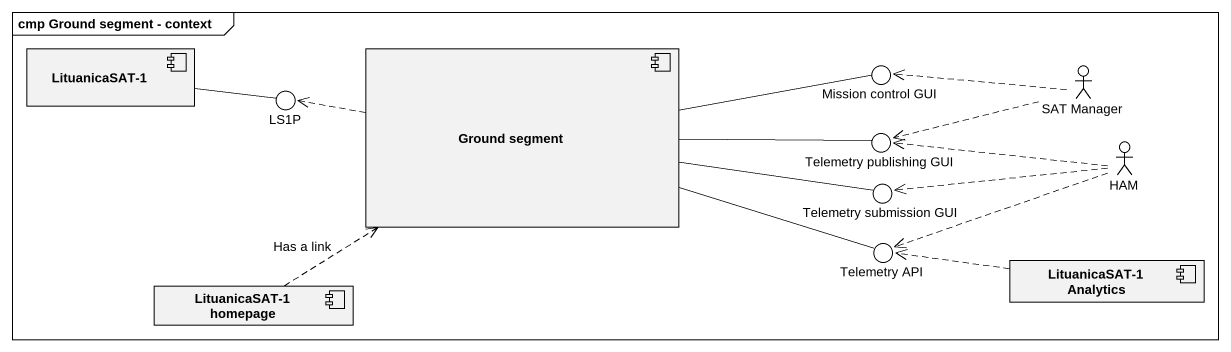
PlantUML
@startuml
mainframe cmp Ground segment - context
component "LituanicaSAT-1" as LituanicaSAT_1
component "Ground segment" as Ground_segment
() "Mission control GUI" as Mission_control_GUI
actor "SAT Manager" as SAT_Manager
() LS1P
() "Telemetry publishing GUI" as Telemetry_publishing_GUI
actor HAM
() "Telemetry submission GUI" as Telemetry_submission_GUI
component "LituanicaSAT-1 homepage" as LituanicaSAT_1_homepage
() "Telemetry API" as Telemetry_API
component "LituanicaSAT-1 Analytics" as LituanicaSAT_1_Analytics
LituanicaSAT_1 -right- LS1P
Ground_segment -right- Mission_control_GUI
Ground_segment .left.> LS1P
Ground_segment -right- Telemetry_publishing_GUI
Ground_segment -right- Telemetry_submission_GUI
Ground_segment -right- Telemetry_API
SAT_Manager .left.> Mission_control_GUI
SAT_Manager .left.> Telemetry_publishing_GUI
HAM .left.> Telemetry_publishing_GUI
HAM .left.> Telemetry_submission_GUI
HAM .left.> Telemetry_API
LituanicaSAT_1_homepage .up.> Ground_segment : Has a link
LituanicaSAT_1_Analytics .left.> Telemetry_API
@enduml
